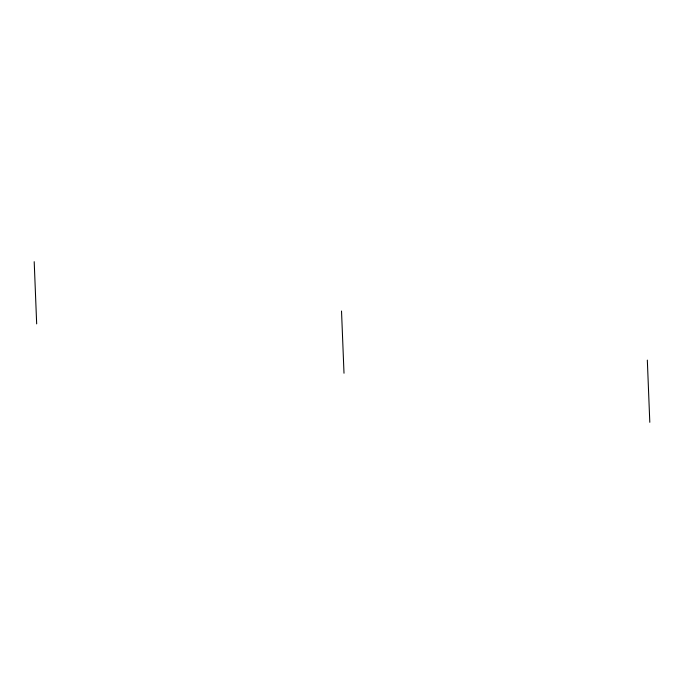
<?xml version="1.0" encoding="UTF-8"?>
<svg xmlns="http://www.w3.org/2000/svg" width="684" height="684" viewBox="0 0 684 684"><rect width="100%" height="100%" fill="white"/><g stroke="black" fill="none" stroke-linecap="round" stroke-linejoin="round"><path stroke-width="1.03" d="M647.329 360.117L649.8 422.302M341.521 311.032L344.001 373.216M34.2 261.698L36.671 323.883"/></g></svg>
